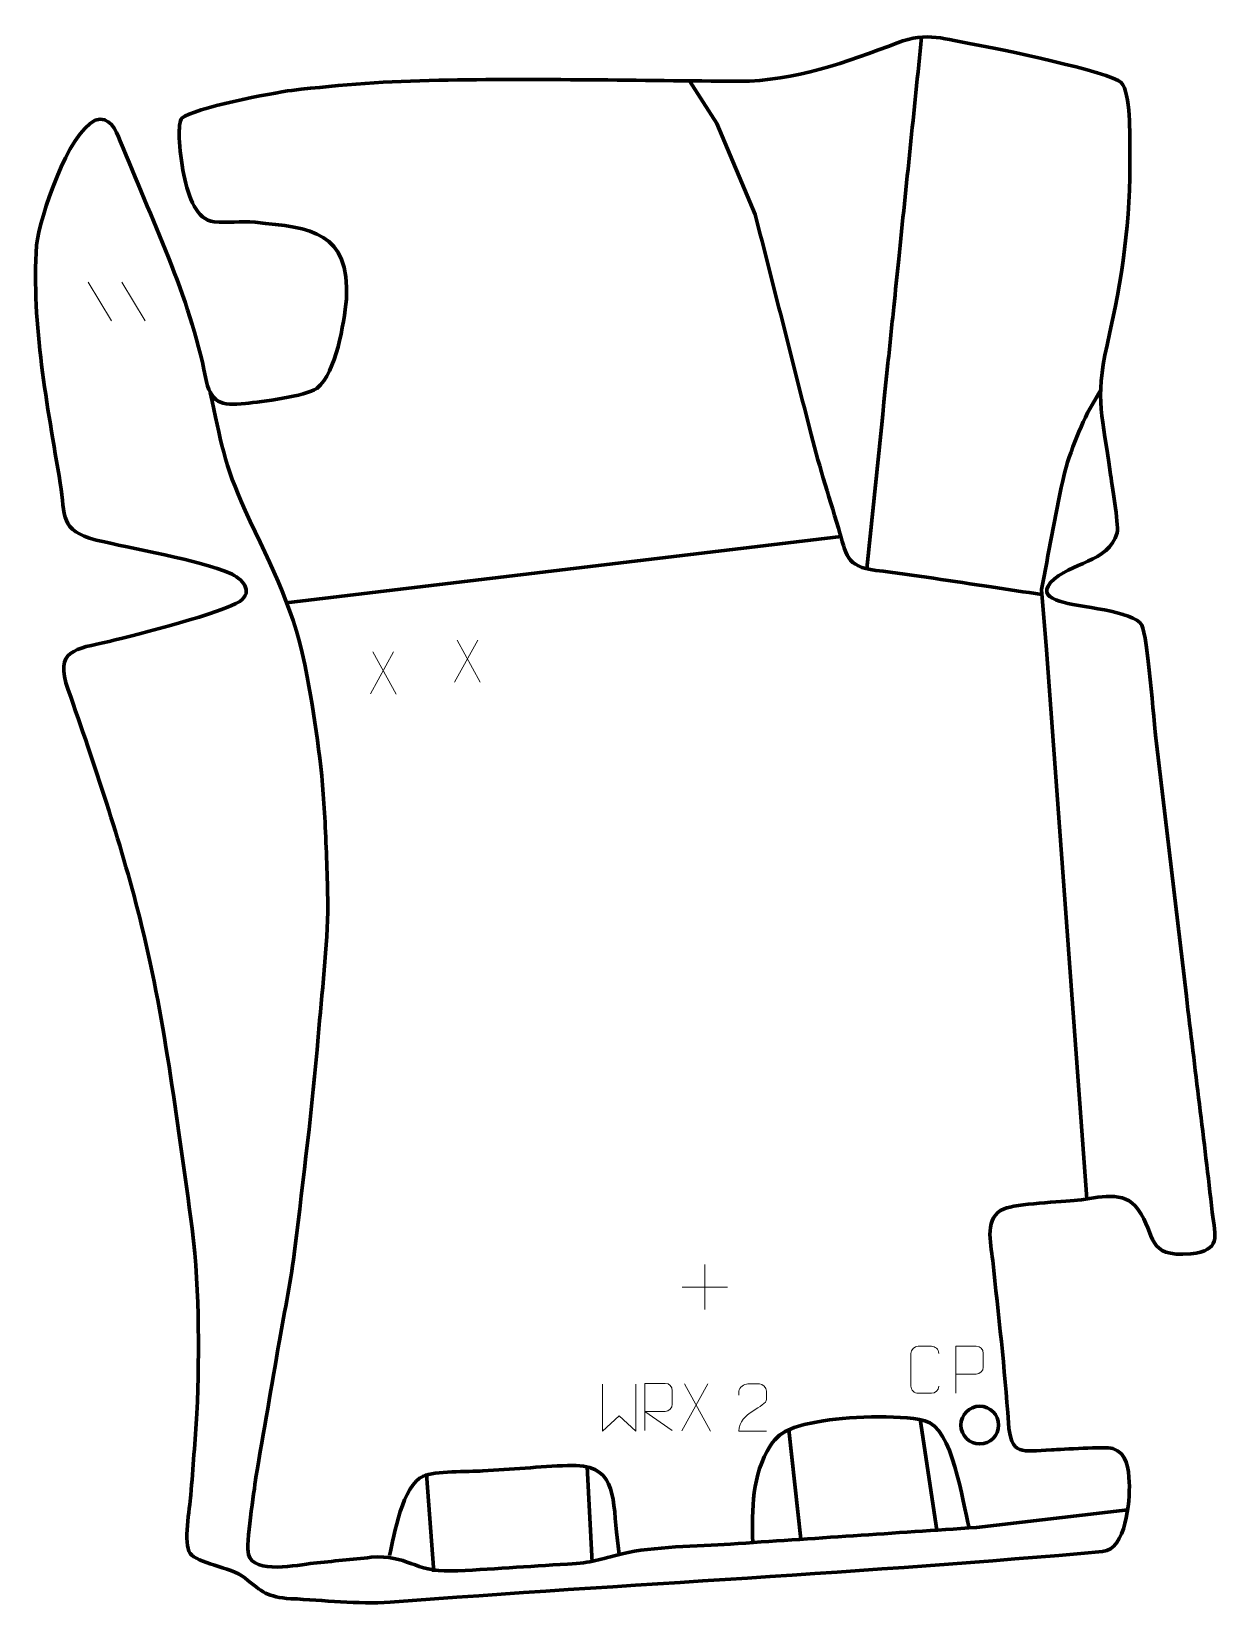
# Model space of a CAD drawing. Header units: millimetres. Extents: x -485 to 147, y -115 to 720.
import ezdxf

# ---------------------------------------------------------------- set-up
doc = ezdxf.new("R2010")
doc.units = ezdxf.units.MM
doc.header["$MEASUREMENT"] = 0
doc.layers.add('layer 2', color=7, linetype='Continuous')
doc.layers.add('layer 3', color=7, linetype='Continuous')

msp = doc.modelspace()

# ---------------------------------------------------------------- linework, layer by layer
at = {"layer": 'layer 2', "color": 140, "lineweight": 158}
for points, knots in [([(-12.2102, 716.9023), (-16.2642, 677.6152), (-20.3181, 638.3281), (-24.3721, 599.041), (-24.3721, 599.041), (-25.2444, 590.5868), (-26.1168, 582.1327), (-26.9892, 573.6785), (-26.9892, 573.6785), (-28.0155, 563.7324), (-29.0418, 553.7863), (-30.0681, 543.8402), (-30.0681, 543.8402), (-33.8142, 507.5369), (-37.5602, 471.2337), (-41.3063, 434.9304)], [0, 0, 0, 0, 0.2, 0.2, 0.2, 0.2, 0.4, 0.4, 0.4, 0.4, 0.6, 0.6, 0.6, 0.6, 1, 1, 1, 1]), ([(51.5789, 421.1565), (42.642, 422.4818), (33.705, 423.807), (24.7681, 425.1323), (24.7681, 425.1323), (4.361, 428.1585), (-16.0255, 431.4358), (-36.5028, 433.9426), (-36.5028, 433.9426), (-52.5764, 435.9102), (-52.0658, 442.2685), (-56.3396, 456.3248), (-56.3396, 456.3248), (-61.8107, 474.3189), (-67.1447, 491.2039), (-71.7739, 509.5241), (-71.7739, 509.5241), (-81.2569, 547.2744), (-90.9302, 584.9802), (-100.5063, 622.7073), (-100.5063, 622.7073), (-100.5063, 622.7073), (-120.8792, 671.1261), (-120.8792, 671.1261), (-120.8792, 671.1261), (-120.8792, 671.1261), (-135.4357, 693.7033), (-135.4357, 693.7033)], [0, 0, 0, 0, 0.125, 0.125, 0.125, 0.125, 0.25, 0.25, 0.25, 0.25, 0.375, 0.375, 0.375, 0.375, 0.5, 0.5, 0.5, 0.5, 0.625, 0.625, 0.625, 0.625, 0.75, 0.75, 0.75, 0.75, 1, 1, 1, 1]), ([(-389.7055, 528.3893), (-384.2095, 503.0468), (-382.3476, 490.0598), (-371.1887, 465.7786), (-371.1887, 465.7786), (-356.4805, 434.0215), (-344.6308, 412.8765), (-338.2641, 377.5269), (-338.2641, 377.5269), (-333.483, 350.9816), (-330.0114, 327.3458), (-328.8112, 300.321), (-328.8112, 300.321), (-328.1886, 286.3032), (-327.4768, 270.9946), (-327.3673, 257.0267), (-327.3673, 257.0267), (-327.4033, 234.298), (-330.5459, 209.3161), (-332.4493, 186.4368), (-332.4493, 186.4368), (-335.5469, 149.2045), (-340.331, 111.2063), (-344.768, 74.0529), (-344.768, 74.0529), (-346.6514, 58.2819), (-350.279, 41.07), (-353.009, 25.2219), (-353.009, 25.2219), (-357.1684, 1.0753), (-361.3279, -23.0712), (-365.4874, -47.2178), (-365.4874, -47.2178), (-366.4142, -54.8903), (-370.8647, -82.8373), (-369.4565, -88.2174), (-369.4565, -88.2174), (-366.6151, -99.0737), (-343.3215, -93.7365), (-334.9235, -92.8784), (-334.9235, -92.8784), (-324.6952, -91.8385), (-314.4944, -90.8607), (-304.2681, -89.7677), (-304.2681, -89.7677), (-285.22, -88.1927), (-281.2072, -97.6463), (-262.137, -97.0245), (-262.137, -97.0245), (-241.4775, -96.3134), (-220.8192, -94.4616), (-200.152, -93.3893), (-200.152, -93.3893), (-186.5795, -92.6851), (-183.5931, -90.9754), (-171.0802, -87.8687), (-171.0802, -87.8687), (-154.7317, -84.0127), (-131.0039, -83.914), (-113.6092, -82.7368), (-113.6092, -82.7368), (-70.128, -79.7943), (-26.6456, -76.8675), (16.8362, -73.9338), (16.8362, -73.9338), (16.8362, -73.9338), (97.1519, -64.5872), (97.1519, -64.5872)], [0, 0, 0, 0, 0.05555556, 0.05555556, 0.05555556, 0.05555556, 0.11111111, 0.11111111, 0.11111111, 0.11111111, 0.16666667, 0.16666667, 0.16666667, 0.16666667, 0.22222222, 0.22222222, 0.22222222, 0.22222222, 0.27777778, 0.27777778, 0.27777778, 0.27777778, 0.33333333, 0.33333333, 0.33333333, 0.33333333, 0.38888889, 0.38888889, 0.38888889, 0.38888889, 0.44444444, 0.44444444, 0.44444444, 0.44444444, 0.5, 0.5, 0.5, 0.5, 0.55555556, 0.55555556, 0.55555556, 0.55555556, 0.61111111, 0.61111111, 0.61111111, 0.61111111, 0.66666667, 0.66666667, 0.66666667, 0.66666667, 0.72222222, 0.72222222, 0.72222222, 0.72222222, 0.77777778, 0.77777778, 0.77777778, 0.77777778, 0.83333333, 0.83333333, 0.83333333, 0.83333333, 0.88888889, 0.88888889, 0.88888889, 0.88888889, 1, 1, 1, 1]), ([(75.423, 100.4108), (75.423, 100.4108), (54.0103, 391.8583), (54.0103, 391.8583), (54.0103, 391.8583), (54.0103, 391.8583), (51.3645, 423.7406), (51.3645, 423.7406), (51.3645, 423.7406), (55.1283, 442.9016), (58.6864, 462.4812), (62.6667, 481.5454), (62.6667, 481.5454), (65.1703, 493.5366), (72.1069, 511.1651), (78.2316, 521.7627), (78.2316, 521.7627), (78.2316, 521.7627), (82.8136, 529.6908), (82.8136, 529.6908)], [0, 0, 0, 0, 0.16666667, 0.16666667, 0.16666667, 0.16666667, 0.33333333, 0.33333333, 0.33333333, 0.33333333, 0.5, 0.5, 0.5, 0.5, 0.66666667, 0.66666667, 0.66666667, 0.66666667, 1, 1, 1, 1]), ([(-101.8344, -81.9404), (-102.2327, -64.0334), (-102.3725, -46.2755), (-92.4638, -30.4825), (-92.4638, -30.4825), (-86.9435, -21.6839), (-76.9728, -19.5816), (-67.2659, -17.8125), (-67.2659, -17.8125), (-52.4677, -15.1155), (-25.2341, -13.8384), (-10.5152, -17.2685), (-10.5152, -17.2685), (4.4341, -21.0314), (9.253, -59.8454), (13.1037, -74.1856)], [0, 0, 0, 0, 0.2, 0.2, 0.2, 0.2, 0.4, 0.4, 0.4, 0.4, 0.6, 0.6, 0.6, 0.6, 1, 1, 1, 1]), ([(-294.5789, -88.8897), (-292.0889, -77.8739), (-287.7761, -51.5079), (-276.6389, -46.647), (-276.6389, -46.647), (-270.8462, -44.1187), (-252.5826, -44.316), (-245.0923, -43.912), (-245.0923, -43.912), (-230.1091, -43.0712), (-215.0054, -41.7068), (-200.0618, -41.0165), (-200.0618, -41.0165), (-174.6192, -39.8413), (-176.2459, -56.4941), (-174.0459, -76.3999), (-174.0459, -76.3999), (-173.6135, -80.3125), (-173.1553, -84.2185), (-172.6745, -88.1255)], [0, 0, 0, 0, 0.16666667, 0.16666667, 0.16666667, 0.16666667, 0.33333333, 0.33333333, 0.33333333, 0.33333333, 0.5, 0.5, 0.5, 0.5, 0.66666667, 0.66666667, 0.66666667, 0.66666667, 1, 1, 1, 1])]:
    msp.add_open_spline(points, degree=3, knots=knots, dxfattribs=at)
for points in [[(-349.3615, 416.7975), (-349.3615, 416.7975), (-54.9044, 451.9531), (-54.9044, 451.9531)], [(-12.9296, -16.3937), (-12.9296, -16.3937), (-4.1923, -75.3525), (-4.1923, -75.3525)], [(-82.612, -22.1156), (-82.612, -22.1156), (-76.3024, -80.2178), (-76.3024, -80.2178)], [(-271.0306, -97.4887), (-271.0306, -97.4887), (-275.029, -45.6574), (-275.029, -45.6574)], [(-187.0275, -92.5625), (-187.0275, -92.5625), (-189.7313, -41.7787), (-189.7313, -41.7787)]]:
    msp.add_open_spline(points, degree=3, dxfattribs=at)
at = {"layer": 'layer 3', "color": 142, "lineweight": 200}
msp.add_ellipse((18.6228, -19.6059), major_axis=(0, 10), ratio=1, dxfattribs=at)
at = {"layer": 'layer 3', "color": 242, "lineweight": 158}
msp.add_open_spline([(112.4158, 342.0548), (112.4158, 342.0548), (128.2912, 207.9107), (128.2912, 207.9107), (128.2912, 207.9107), (132.8166, 169.6562), (137.6851, 131.6015), (142.0524, 93.2943), (142.0524, 93.2943), (143.5848, 79.8528), (146.9556, 73.3581), (130.5889, 71.1966), (130.5889, 71.1966), (106.4439, 69.5246), (112.6674, 80.781), (102.6199, 95.0102), (102.6199, 95.0102), (95.2943, 105.3846), (81.5162, 100.9187), (70.4876, 99.7513), (70.4876, 99.7513), (61.9935, 98.8766), (37.8608, 97.7675), (31.5976, 95.2098), (31.5976, 95.2098), (20.7816, 90.7928), (24.4612, 77.333), (25.4996, 67.7802), (25.4996, 67.7802), (28.605, 39.0599), (31.9, 10.4805), (33.8666, -18.3509), (33.8666, -18.3509), (35.0806, -36.1477), (40.95, -33.5143), (56.6478, -32.7494), (56.6478, -32.7494), (62.7208, -32.4621), (84.7451, -31.038), (89.208, -32.0136), (89.208, -32.0136), (96.9984, -34.5818), (97.5297, -42.7086), (98.0212, -49.9061), (98.0212, -49.9061), (98.3361, -60.4747), (96.2896, -85.5711), (83.7828, -86.6991), (83.7828, -86.6991), (-39.5582, -97.8233), (-169.2639, -104.1426), (-294.1702, -113.5206), (-294.1702, -113.5206), (-311.6993, -114.8367), (-329.3902, -112.4427), (-346.929, -111.7478), (-346.929, -111.7478), (-359.5989, -110.8005), (-362.0004, -108.3267), (-371.3766, -100.6458), (-371.3766, -100.6458), (-379.4714, -94.7419), (-396.7481, -92.8412), (-400.4007, -87.7324), (-400.4007, -87.7324), (-404.1497, -82.4888), (-400.6467, -63.8688), (-400.0433, -56.7382), (-400.0433, -56.7382), (-398.826, -42.3526), (-397.8727, -27.9416), (-396.7753, -13.5458), (-396.7753, -13.5458), (-395.5187, 21.013), (-395.2657, 56.814), (-400.1562, 91.1588), (-400.1562, 91.1588), (-407.4606, 142.6066), (-414.3515, 199.3482), (-427.1494, 249.5822), (-427.1494, 249.5822), (-437.6819, 290.9239), (-450.9674, 330.4558), (-465.104, 370.5834), (-465.104, 370.5834), (-472.6552, 392.0185), (-461.49, 391.9804), (-443.4232, 396.2915), (-443.4232, 396.2915), (-427.9595, 399.9813), (-382.5182, 411.6597), (-374.0972, 417.4982), (-374.0972, 417.4982), (-366.2807, 422.9176), (-373.0111, 429.6914), (-379.3444, 432.4696), (-379.3444, 432.4696), (-394.7605, 439.2322), (-432.165, 445.7702), (-450.3192, 450.0253), (-450.3192, 450.0253), (-469.8839, 455.382), (-466.4049, 462.3273), (-469.3219, 480.2008), (-469.3219, 480.2008), (-476.225, 521.7898), (-484.6049, 563.8349), (-481.9477, 606.4986), (-481.9477, 606.4986), (-479.936, 621.9203), (-465.2381, 666.0929), (-450.7269, 672.8436), (-450.7269, 672.8436), (-443.2448, 675.5115), (-439.8168, 667.5923), (-437.4949, 661.7763), (-437.4949, 661.7763), (-421.3179, 621.2556), (-400.4312, 579.0346), (-392.2425, 536.4952), (-392.2425, 536.4952), (-389.5676, 522.5989), (-384.1513, 521.2502), (-370.9437, 522.5412), (-370.9437, 522.5412), (-362.654, 523.4564), (-339.326, 526.2493), (-333.1358, 530.5077), (-333.1358, 530.5077), (-322.5826, 539.5606), (-318.9702, 564.3961), (-317.4624, 577.8961), (-317.4624, 577.8961), (-315.7031, 613.6455), (-335.8607, 615.7802), (-365.8468, 618.6372), (-365.8468, 618.6372), (-373.7133, 619.3867), (-380.647, 618.1673), (-387.7253, 618.9711), (-387.7253, 618.9711), (-397.0426, 620.0291), (-401.1682, 631.6562), (-403.6853, 643.7895), (-403.6853, 643.7895), (-406.5297, 657.5009), (-407.0087, 671.9327), (-404.7989, 673.8558), (-404.7989, 673.8558), (-398.5413, 679.3016), (-356.8167, 687.3157), (-346.4972, 688.663), (-346.4972, 688.663), (-319.4042, 691.7697), (-295.7595, 693.515), (-268.4622, 694.0513), (-268.4622, 694.0513), (-215.0927, 695.0762), (-162.23, 693.7718), (-108.9255, 693.4966), (-108.9255, 693.4966), (-79.7887, 693.5809), (-51.8014, 703.6153), (-24.9617, 713.9512), (-24.9617, 713.9512), (-9.452, 719.924), (0.3767, 715.7485), (15.8937, 713.0622), (15.8937, 713.0622), (27.6059, 710.8424), (88.396, 698.3845), (93.7173, 692.7538), (93.7173, 692.7538), (98.8163, 687.3584), (98.2408, 664.2486), (98.3729, 656.2165), (98.3729, 656.2165), (98.5558, 618.1437), (94.6171, 590.4078), (86.2154, 553.4426), (86.2154, 553.4426), (79.5048, 523.9176), (83.996, 515.0458), (87.895, 486.1127), (87.895, 486.1127), (88.7823, 479.5449), (92.2505, 459.0238), (91.6135, 453.9299), (91.6135, 453.9299), (86.6366, 437.6235), (66.8995, 438.716), (56.2587, 427.5255), (56.2587, 427.5255), (51.7452, 421.9791), (55.3477, 419.516), (61.0041, 417.5718), (61.0041, 417.5718), (70.1744, 414.4199), (100.6964, 412.5827), (104.6048, 404.8738), (104.6048, 404.8738), (107.76, 398.6508), (110.8388, 355.1729), (112.4158, 342.0548)], degree=3, knots=[0, 0, 0, 0, 0.01923077, 0.01923077, 0.01923077, 0.01923077, 0.03846154, 0.03846154, 0.03846154, 0.03846154, 0.05769231, 0.05769231, 0.05769231, 0.05769231, 0.07692308, 0.07692308, 0.07692308, 0.07692308, 0.09615385, 0.09615385, 0.09615385, 0.09615385, 0.11538462, 0.11538462, 0.11538462, 0.11538462, 0.13461538, 0.13461538, 0.13461538, 0.13461538, 0.15384615, 0.15384615, 0.15384615, 0.15384615, 0.17307692, 0.17307692, 0.17307692, 0.17307692, 0.19230769, 0.19230769, 0.19230769, 0.19230769, 0.21153846, 0.21153846, 0.21153846, 0.21153846, 0.23076923, 0.23076923, 0.23076923, 0.23076923, 0.25, 0.25, 0.25, 0.25, 0.26923077, 0.26923077, 0.26923077, 0.26923077, 0.28846154, 0.28846154, 0.28846154, 0.28846154, 0.30769231, 0.30769231, 0.30769231, 0.30769231, 0.32692308, 0.32692308, 0.32692308, 0.32692308, 0.34615385, 0.34615385, 0.34615385, 0.34615385, 0.36538462, 0.36538462, 0.36538462, 0.36538462, 0.38461538, 0.38461538, 0.38461538, 0.38461538, 0.40384615, 0.40384615, 0.40384615, 0.40384615, 0.42307692, 0.42307692, 0.42307692, 0.42307692, 0.44230769, 0.44230769, 0.44230769, 0.44230769, 0.46153846, 0.46153846, 0.46153846, 0.46153846, 0.48076923, 0.48076923, 0.48076923, 0.48076923, 0.5, 0.5, 0.5, 0.5, 0.51923077, 0.51923077, 0.51923077, 0.51923077, 0.53846154, 0.53846154, 0.53846154, 0.53846154, 0.55769231, 0.55769231, 0.55769231, 0.55769231, 0.57692308, 0.57692308, 0.57692308, 0.57692308, 0.59615385, 0.59615385, 0.59615385, 0.59615385, 0.61538462, 0.61538462, 0.61538462, 0.61538462, 0.63461538, 0.63461538, 0.63461538, 0.63461538, 0.65384615, 0.65384615, 0.65384615, 0.65384615, 0.67307692, 0.67307692, 0.67307692, 0.67307692, 0.69230769, 0.69230769, 0.69230769, 0.69230769, 0.71153846, 0.71153846, 0.71153846, 0.71153846, 0.73076923, 0.73076923, 0.73076923, 0.73076923, 0.75, 0.75, 0.75, 0.75, 0.76923077, 0.76923077, 0.76923077, 0.76923077, 0.78846154, 0.78846154, 0.78846154, 0.78846154, 0.80769231, 0.80769231, 0.80769231, 0.80769231, 0.82692308, 0.82692308, 0.82692308, 0.82692308, 0.84615385, 0.84615385, 0.84615385, 0.84615385, 0.86538462, 0.86538462, 0.86538462, 0.86538462, 0.88461538, 0.88461538, 0.88461538, 0.88461538, 0.90384615, 0.90384615, 0.90384615, 0.90384615, 0.92307692, 0.92307692, 0.92307692, 0.92307692, 0.94230769, 0.94230769, 0.94230769, 0.94230769, 0.96153846, 0.96153846, 0.96153846, 0.96153846, 1, 1, 1, 1], dxfattribs=at)
at = {"layer": 'layer 3', "color": 250, "lineweight": 9}
for points in [[(-454.4277, 586.9339), (-454.4277, 586.9339), (-442.0634, 566.3896), (-442.0634, 566.3896)], [(-436.6978, 586.9339), (-436.6978, 586.9339), (-424.3335, 566.3896), (-424.3335, 566.3896)], [(-247.7453, 396.9881), (-247.7453, 396.9881), (-260.0525, 374.6895), (-260.0525, 374.6895)], [(-258.7496, 396.9881), (-258.7496, 396.9881), (-246.4424, 374.6378), (-246.4424, 374.6378)], [(-292.4399, 390.664), (-292.4399, 390.664), (-304.7471, 368.3654), (-304.7471, 368.3654)], [(-303.4442, 390.664), (-303.4442, 390.664), (-291.137, 368.3137), (-291.137, 368.3137)], [(-127.2833, 65.6422), (-127.2833, 65.6422), (-127.2833, 41.6643), (-127.2833, 41.6643)], [(-139.2722, 53.6532), (-139.2722, 53.6532), (-115.2943, 53.6532), (-115.2943, 53.6532)], [(-125.6892, 2.1961), (-125.6892, 2.1961), (-139.4298, -22.6997), (-139.4298, -22.6997)], [(-137.9752, 2.1961), (-137.9752, 2.1961), (-124.2346, -22.7574), (-124.2346, -22.7574)]]:
    msp.add_open_spline(points, degree=3, dxfattribs=at)
for points, knots in [([(-3.0754, 1.0763), (-3.2152, -1.2471), (-4.8924, -2.7267), (-7.0401, -2.7375), (-7.0401, -2.7375), (-9.372, -2.7371), (-11.7039, -2.7371), (-14.0354, -2.7375), (-14.0354, -2.7375), (-15.9604, -2.8429), (-17.9325, -0.9584), (-17.9213, 1.0589), (-17.9213, 1.0589), (-17.9209, 6.829), (-17.9209, 12.5987), (-17.9213, 18.368), (-17.9213, 18.368), (-17.9171, 20.5061), (-16.1704, 22.2253), (-14.018, 22.2118), (-14.018, 22.2118), (-11.6923, 22.2118), (-9.3662, 22.2118), (-7.0401, 22.2118), (-7.0401, 22.2118), (-5.0935, 22.2473), (-3.1021, 20.7558), (-3.0754, 18.3182)], [0, 0, 0, 0, 0.125, 0.125, 0.125, 0.125, 0.25, 0.25, 0.25, 0.25, 0.375, 0.375, 0.375, 0.375, 0.5, 0.5, 0.5, 0.5, 0.625, 0.625, 0.625, 0.625, 0.75, 0.75, 0.75, 0.75, 1, 1, 1, 1]), ([(5.8756, -2.7419), (5.8756, -2.7419), (5.8756, 22.2117), (5.8756, 22.2117), (5.8756, 22.2117), (9.4706, 22.2117), (13.0659, 22.2117), (16.6613, 22.2117), (16.6613, 22.2117), (18.9865, 22.1738), (20.5439, 20.6837), (20.5397, 18.3176), (20.5397, 18.3176), (20.5393, 16.2819), (20.5393, 13.2226), (20.5397, 11.1866), (20.5397, 11.1866), (20.5332, 9.3112), (18.721, 7.3693), (16.7114, 7.3502), (16.7114, 7.3502), (16.7114, 7.3502), (5.8756, 7.3502), (5.8756, 7.3502)], [0, 0, 0, 0, 0.14285714, 0.14285714, 0.14285714, 0.14285714, 0.28571429, 0.28571429, 0.28571429, 0.28571429, 0.42857143, 0.42857143, 0.42857143, 0.42857143, 0.57142857, 0.57142857, 0.57142857, 0.57142857, 0.71428571, 0.71428571, 0.71428571, 0.71428571, 1, 1, 1, 1]), ([(-181.5961, 2.1474), (-181.5961, 2.1474), (-181.5961, -22.8106), (-181.5961, -22.8106), (-181.5961, -22.8106), (-181.5961, -22.8106), (-172.7534, -14.7459), (-172.7534, -14.7459), (-172.7534, -14.7459), (-172.7534, -14.7459), (-163.911, -22.81), (-163.911, -22.81), (-163.911, -22.81), (-163.911, -22.81), (-163.911, 2.1474), (-163.911, 2.1474)], [0, 0, 0, 0, 0.2, 0.2, 0.2, 0.2, 0.4, 0.4, 0.4, 0.4, 0.6, 0.6, 0.6, 0.6, 1, 1, 1, 1]), ([(-159.1714, -22.4237), (-159.1714, -22.4237), (-159.1714, 2.5298), (-159.1714, 2.5298), (-159.1714, 2.5298), (-155.5766, 2.5298), (-151.9811, 2.5298), (-148.3859, 2.5298), (-148.3859, 2.5298), (-146.0606, 2.4921), (-144.5033, 1.0021), (-144.5074, -1.3643), (-144.5074, -1.3643), (-144.5078, -3.3998), (-144.5078, -6.4592), (-144.5074, -8.4952), (-144.5074, -8.4952), (-144.5139, -10.3707), (-146.3262, -12.3125), (-148.3357, -12.3316), (-148.3357, -12.3316), (-148.3357, -12.3316), (-159.1714, -12.3316), (-159.1714, -12.3316), (-159.1714, -12.3316), (-159.1714, -12.3316), (-144.5167, -22.4237), (-144.5167, -22.4237)], [0, 0, 0, 0, 0.125, 0.125, 0.125, 0.125, 0.25, 0.25, 0.25, 0.25, 0.375, 0.375, 0.375, 0.375, 0.5, 0.5, 0.5, 0.5, 0.625, 0.625, 0.625, 0.625, 0.75, 0.75, 0.75, 0.75, 1, 1, 1, 1]), ([(-94.4608, -22.7678), (-99.3752, -22.7675), (-104.2896, -22.7675), (-109.2037, -22.7678), (-109.2037, -22.7678), (-109.2037, -12.8355), (-94.5527, -10.1943), (-94.4608, -5.884), (-94.4608, -5.884), (-94.4611, -4.4599), (-94.4611, -3.0362), (-94.4608, -1.6129), (-94.4608, -1.6129), (-94.4777, 0.4642), (-96.6005, 2.189), (-98.2715, 2.2063), (-98.2715, 2.2063), (-100.3447, 2.2059), (-102.4176, 2.2059), (-104.49, 2.2063), (-104.49, 2.2063), (-106.3121, 2.2228), (-109.1368, 0.4307), (-109.2037, -1.6629), (-109.2037, -1.6629), (-109.2037, -1.6629), (-109.2037, -3.7177), (-109.2037, -3.7177)], [0, 0, 0, 0, 0.125, 0.125, 0.125, 0.125, 0.25, 0.25, 0.25, 0.25, 0.375, 0.375, 0.375, 0.375, 0.5, 0.5, 0.5, 0.5, 0.625, 0.625, 0.625, 0.625, 0.75, 0.75, 0.75, 0.75, 1, 1, 1, 1])]:
    msp.add_open_spline(points, degree=3, knots=knots, dxfattribs=at)

doc.saveas('drawing.dxf')
